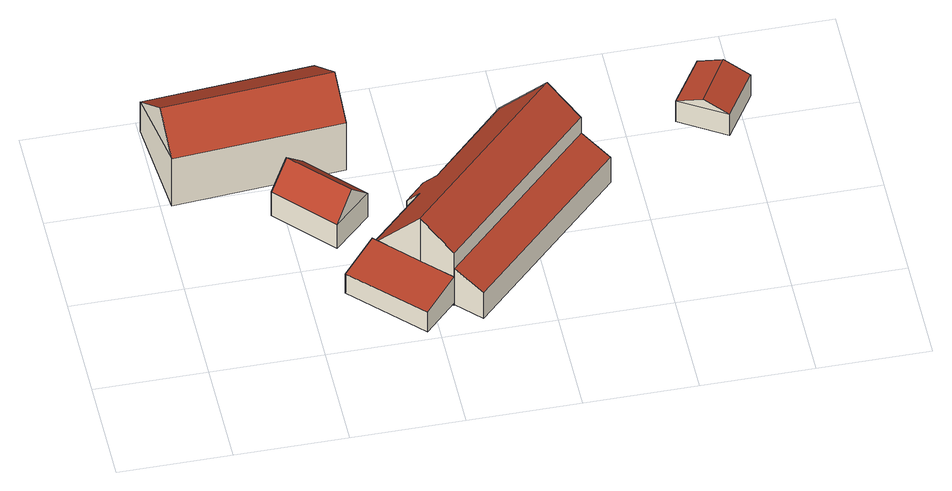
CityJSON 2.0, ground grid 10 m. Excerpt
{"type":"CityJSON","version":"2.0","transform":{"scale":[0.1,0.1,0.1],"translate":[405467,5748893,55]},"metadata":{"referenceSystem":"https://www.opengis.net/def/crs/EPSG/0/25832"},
"CityObjects":{
"building1":{"type":"Building","attributes":{"Gemeindeschluessel":"05515000","Geometrietyp2DReferenz":"3000","function":"31001_2700","roofType":"3100","measuredHeight":8.47},"geometry":[{"type":"Solid","lod":"2","boundaries":[[[[0,1,2,3]],[[4,5,1,0]],[[6,7,5,4]],[[3,2,7,6]],[[0,8,4]],[[6,9,3]],[[3,9,8,0]],[[4,8,9,6]],[[1,5,7,2]]]],"semantics":{"surfaces":[{"type":"WallSurface"},{"type":"RoofSurface"},{"type":"GroundSurface"}],"values":[[0,0,0,0,0,0,1,1,2]]}}]},
"building2":{"type":"Building","attributes":{"Gemeindeschluessel":"05515000","Geometrietyp2DReferenz":"3000","function":"31001_2700","roofType":"3100","measuredHeight":5.11},"geometry":[{"type":"Solid","lod":"2","boundaries":[[[[10,11,12,13]],[[14,15,11,10]],[[16,17,15,14]],[[13,12,17,16]],[[10,18,14]],[[16,19,13]],[[13,19,18,10]],[[14,18,19,16]],[[11,15,17,12]]]],"semantics":{"surfaces":[{"type":"WallSurface"},{"type":"RoofSurface"},{"type":"GroundSurface"}],"values":[[0,0,0,0,0,0,1,1,2]]}}]},
"building3":{"type":"Building","attributes":{"Gemeindeschluessel":"05515000","Geometrietyp2DReferenz":"3000","function":"51009_1610","roofType":"2100","measuredHeight":3.12},"geometry":[{"type":"Solid","lod":"2","boundaries":[[[[20,21,22,23]],[[24,25,21,20]],[[26,27,25,24]],[[23,22,27,26]],[[24,20,23,26]],[[21,25,27,22]]]],"semantics":{"surfaces":[{"type":"WallSurface"},{"type":"RoofSurface"},{"type":"GroundSurface"}],"values":[[0,0,0,0,1,2]]}}]},
"building4":{"type":"Building","attributes":{"Gemeindeschluessel":"05515000","Geometrietyp2DReferenz":"3000","function":"31001_1100","roofType":"3100","measuredHeight":8.45},"address":[{"country":"Germany","locality":"Münster","thoroughfareNumber":"120","thoroughfareName":"Raringheide"}],"geometry":[{"type":"Solid","lod":"2","boundaries":[[[[28,29,30,31]],[[32,33,29,28]],[[34,35,33,32]],[[36,37,35,34]],[[38,39,37,36]],[[40,41,39,38]],[[42,43,41,40]],[[44,45,43,42]],[[46,47,45,44]],[[31,30,47,46]],[[40,38,36,34,32,28,31,42]],[[46,44,42,31]],[[29,33,35,37,39,41,43,45,47,30]]]],"semantics":{"surfaces":[{"type":"WallSurface"},{"type":"RoofSurface"},{"type":"GroundSurface"}],"values":[[0,0,0,0,0,0,0,0,0,0,1,1,2]]}}]},
"building5":{"type":"Building","attributes":{"Gemeindeschluessel":"05515000","Geometrietyp2DReferenz":"3000","function":"51009_1610","roofType":"2100","measuredHeight":4.32},"geometry":[{"type":"Solid","lod":"2","boundaries":[[[[48,49,50,51]],[[52,53,49,48]],[[54,55,53,52]],[[51,50,55,54]],[[52,48,51,54]],[[49,53,55,50]]]],"semantics":{"surfaces":[{"type":"WallSurface"},{"type":"RoofSurface"},{"type":"GroundSurface"}],"values":[[0,0,0,0,1,2]]}}]},
"building6":{"type":"Building","attributes":{"Gemeindeschluessel":"05515000","Geometrietyp2DReferenz":"3000","function":"31001_1310","roofType":"3100","measuredHeight":3.46},"geometry":[{"type":"Solid","lod":"2","boundaries":[[[[56,57,58,59]],[[60,61,57,56]],[[62,63,61,60]],[[59,58,63,62]],[[56,64,60]],[[62,65,59]],[[59,65,64,56]],[[60,64,65,62]],[[57,61,63,58]]]],"semantics":{"surfaces":[{"type":"WallSurface"},{"type":"RoofSurface"},{"type":"GroundSurface"}],"values":[[0,0,0,0,0,0,1,1,2]]}}]}
},
"vertices":[
[153,299,42],[153,299,7],[1,287,7],[1,287,42],[161,207,63],[161,207,7],[9,195,63],[9,195,7],[158,240,92],[6,228,92],
[167,146,38],[167,146,10],[121,195,10],[121,195,38],[134,115,38],[134,115,10],[88,164,38],[88,164,10],[150,131,61],[104,179,61],
[159,90,42],[159,90,11],[130,61,11],[130,61,34],[217,31,42],[217,31,11],[188,2,34],[188,2,11],
[159,90,35],[159,90,8],[193,55,8],[193,55,93],[210,140,35],[210,140,8],[201,150,18],[201,150,8],[219,168,18],[219,168,8],[229,158,35],[229,158,8],[296,225,35],[296,225,8],[330,190,93],[330,190,8],[354,166,70],[354,166,8],[217,31,70],[217,31,8],
[217,31,52],[217,31,9],[238,10,9],[238,10,39],[354,166,52],[354,166,9],[375,145,39],[375,145,9],
[471,251,29],[471,251,4],[444,209,4],[444,209,29],[512,226,29],[512,226,4],[485,184,29],[485,184,4],[491,239,39],[465,196,39]
]}
